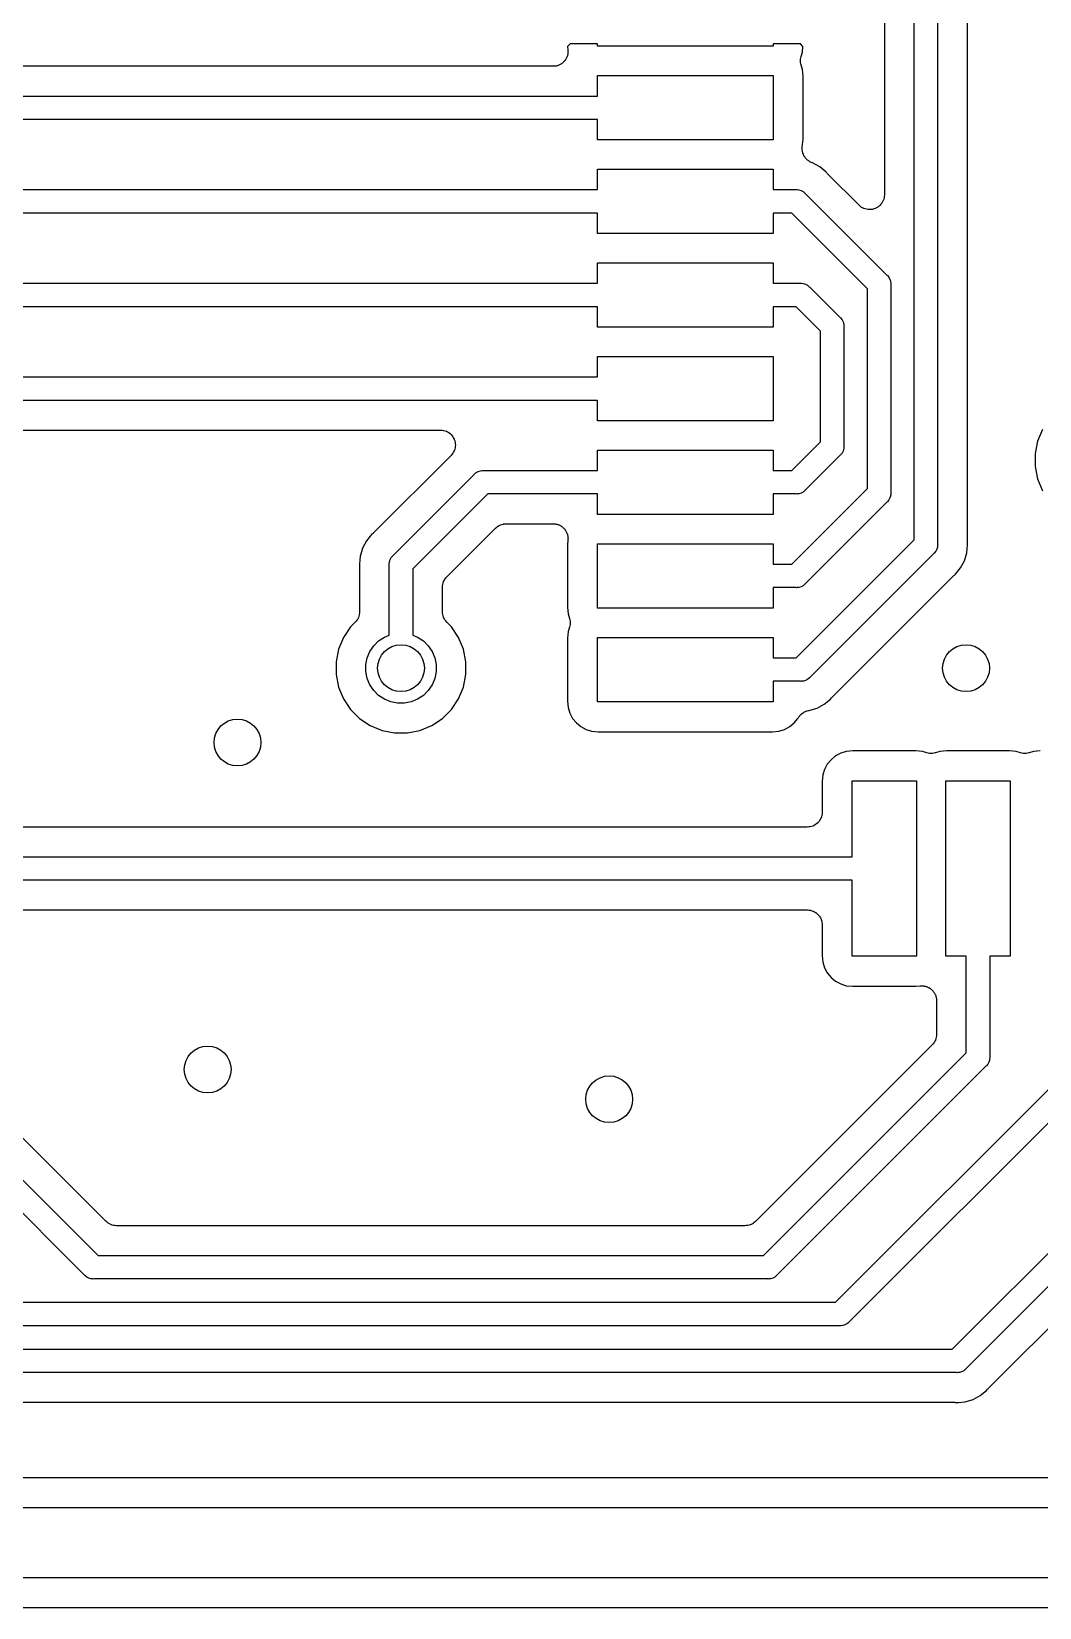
# Model space of a CAD drawing. Extents: x 49 to 143, y -158 to -38.
# Drawn here: x 79.78 to 88.38, y -113.18 to -99.72 of the extents above; entities that cross this region are included whole.
import ezdxf

# ---------------------------------------------------------------- set-up
doc = ezdxf.new("R2010")
doc.units = 0
doc.layers.add('BLACK', color=7, linetype='CONTINUOUS')

msp = doc.modelspace()

# ---------------------------------------------------------------- linework, layer by layer
at = {"layer": 'BLACK', "linetype": 'CONTINUOUS'}
for p, q in [((87.314, -104.061), (87.314, -97.0058)), ((87.514, -96.9693), (87.514, -104.097)), ((87.768, -104.078), (87.768, -96.988)), ((87.06, -97.1637), (87.06, -101.112)), ((80.4116, -109.883), (70.2948, -99.7662)), ((84.3759, -99.8222), (84.3539, -99.8442)), ((84.3539, -99.8442), (84.3569, -99.8748)), ((84.3567, -99.9013), (84.3555, -99.907)), ((84.3568, -99.8947), (84.3567, -99.9013)), ((84.3575, -99.8881), (84.3568, -99.8947)), ((84.3569, -99.8748), (84.357, -99.8765)), ((84.357, -99.8765), (84.357, -99.8823)), ((84.357, -99.8823), (84.3575, -99.8881)), ((84.609, -99.8222), (84.3759, -99.8222)), ((84.609, -99.8432), (84.609, -99.8222)), ((86.109, -99.8432), (84.609, -99.8432)), ((86.3421, -99.8222), (86.109, -99.8222)), ((86.109, -99.8222), (86.109, -99.8432)), ((86.3641, -99.8442), (86.3421, -99.8222)), ((86.3477, -99.9313), (86.3593, -99.893)), ((86.3593, -99.893), (86.3641, -99.8442)), ((70.102, -99.9326), (80.3436, -110.174)), ((84.2305, -100.014), (78.2154, -100.014)), ((84.2363, -100.014), (84.2305, -100.014)), ((84.2421, -100.014), (84.2363, -100.014)), ((84.2486, -100.012), (84.2421, -100.014)), ((84.2552, -100.012), (84.2486, -100.012)), ((84.2607, -100.01), (84.2552, -100.012)), ((84.2664, -100.009), (84.2607, -100.01)), ((84.2725, -100.007), (84.2664, -100.009)), ((84.2789, -100.005), (84.2725, -100.007)), ((84.284, -100.002), (84.2789, -100.005)), ((84.2894, -99.9997), (84.284, -100.002)), ((84.2949, -99.9961), (84.2894, -99.9997)), ((84.3008, -99.993), (84.2949, -99.9961)), ((84.3053, -99.9893), (84.3008, -99.993)), ((84.3101, -99.9861), (84.3053, -99.9893)), ((84.3148, -99.9815), (84.3101, -99.9861)), ((84.32, -99.9773), (84.3148, -99.9815)), ((84.3237, -99.9728), (84.32, -99.9773)), ((84.3278, -99.9688), (84.3237, -99.9728)), ((84.3316, -99.9633), (84.3278, -99.9688)), ((84.3358, -99.9582), (84.3316, -99.9633)), ((84.3385, -99.9531), (84.3358, -99.9582)), ((84.3418, -99.9483), (84.3385, -99.9531)), ((84.3444, -99.9422), (84.3418, -99.9483)), ((84.3476, -99.9364), (84.3444, -99.9422)), ((84.3493, -99.9309), (84.3476, -99.9364)), ((84.3516, -99.9256), (84.3493, -99.9309)), ((84.3529, -99.9191), (84.3516, -99.9256)), ((84.3549, -99.9127), (84.3529, -99.9191)), ((84.3555, -99.907), (84.3549, -99.9127)), ((86.3427, -99.979), (86.3428, -99.9673)), ((86.3428, -99.9797), (86.3427, -99.979)), ((86.3428, -99.9556), (86.343, -99.9549)), ((86.3428, -99.9673), (86.3428, -99.9556)), ((86.3428, -99.9804), (86.3428, -99.9797)), ((86.3451, -99.9919), (86.3428, -99.9804)), ((86.343, -99.9542), (86.3454, -99.9428)), ((86.343, -99.9549), (86.343, -99.9542)), ((86.3472, -100.003), (86.3451, -99.9919)), ((86.3454, -99.9428), (86.3477, -99.9313)), ((86.3476, -100.005), (86.3472, -100.003)), ((86.3477, -100.005), (86.3476, -100.005)), ((86.3476, -100.005), (86.3476, -100.005)), ((86.3476, -100.005), (86.3476, -100.005)), ((86.3593, -100.043), (86.3477, -100.005)), ((80.228, -110.341), (69.9864, -100.1)), ((84.609, -100.268), (84.609, -100.093)), ((84.609, -100.093), (86.109, -100.093)), ((86.109, -100.093), (86.109, -100.643)), ((86.3648, -100.099), (86.3593, -100.043)), ((86.3648, -100.637), (86.3648, -100.099)), ((78.0576, -100.268), (84.609, -100.268)), ((84.609, -100.468), (78.0211, -100.468)), ((84.609, -100.643), (84.609, -100.468)), ((86.109, -100.643), (84.609, -100.643)), ((86.3578, -100.718), (86.3579, -100.706)), ((86.3579, -100.706), (86.358, -100.705)), ((86.3579, -100.706), (86.3579, -100.706)), ((86.358, -100.705), (86.3583, -100.704)), ((86.3583, -100.704), (86.3648, -100.637)), ((86.3577, -100.73), (86.3578, -100.718)), ((86.3578, -100.731), (86.3577, -100.73)), ((86.3601, -100.743), (86.3578, -100.731)), ((86.3578, -100.731), (86.3578, -100.731)), ((86.3624, -100.754), (86.3601, -100.743)), ((86.3625, -100.755), (86.3624, -100.754)), ((86.3626, -100.755), (86.3625, -100.755)), ((86.3672, -100.766), (86.3626, -100.755)), ((86.3716, -100.777), (86.3672, -100.766)), ((86.3719, -100.778), (86.3716, -100.777)), ((86.372, -100.778), (86.3719, -100.778)), ((86.3787, -100.788), (86.372, -100.778)), ((86.3852, -100.798), (86.3787, -100.788)), ((86.3855, -100.798), (86.3852, -100.798)), ((86.3857, -100.799), (86.3855, -100.798)), ((86.3942, -100.807), (86.3857, -100.799)), ((86.4025, -100.816), (86.3942, -100.807)), ((86.4029, -100.816), (86.4025, -100.816)), ((86.4032, -100.816), (86.4029, -100.816)), ((86.4131, -100.823), (86.4032, -100.816)), ((86.4229, -100.83), (86.4131, -100.823)), ((86.4233, -100.83), (86.4229, -100.83)), ((86.4237, -100.83), (86.4233, -100.83)), ((86.4348, -100.835), (86.4237, -100.83)), ((86.4443, -100.839), (86.4348, -100.835)), ((86.5066, -100.872), (86.4443, -100.839)), ((84.609, -101.068), (84.609, -100.893)), ((84.609, -100.893), (86.109, -100.893)), ((86.109, -100.893), (86.109, -101.068)), ((86.5605, -100.917), (86.5066, -100.872)), ((86.5677, -100.925), (86.5605, -100.917)), ((86.5714, -100.929), (86.5677, -100.925)), ((86.5748, -100.933), (86.5714, -100.929)), ((86.576, -100.935), (86.5748, -100.933)), ((86.8432, -101.202), (86.576, -100.935)), ((77.3844, -101.068), (84.609, -101.068)), ((86.109, -101.068), (86.3041, -101.068)), ((86.3041, -101.068), (86.309, -101.068)), ((86.309, -101.068), (86.3139, -101.068)), ((86.3139, -101.068), (86.3139, -101.068)), ((86.3139, -101.068), (86.3286, -101.07)), ((86.3286, -101.07), (86.3475, -101.075)), ((86.3475, -101.075), (86.3648, -101.085)), ((86.3648, -101.085), (86.3801, -101.097)), ((86.3801, -101.097), (86.3832, -101.101)), ((86.3832, -101.101), (87.0813, -101.799)), ((87.06, -101.112), (87.06, -101.113)), ((87.06, -101.113), (87.06, -101.113)), ((87.06, -101.113), (87.06, -101.113)), ((87.06, -101.113), (87.06, -101.114)), ((86.8526, -101.209), (86.8432, -101.202)), ((86.862, -101.217), (86.8526, -101.209)), ((86.8622, -101.217), (86.862, -101.217)), ((86.8624, -101.218), (86.8622, -101.217)), ((86.873, -101.223), (86.8624, -101.218)), ((86.8838, -101.229), (86.873, -101.223)), ((86.884, -101.229), (86.8838, -101.229)), ((86.8842, -101.229), (86.884, -101.229)), ((86.8959, -101.233), (86.8842, -101.229)), ((86.9075, -101.236), (86.8959, -101.233)), ((86.9077, -101.236), (86.9075, -101.236)), ((86.9079, -101.236), (86.9077, -101.236)), ((86.9202, -101.238), (86.9079, -101.236)), ((86.9321, -101.239), (86.9202, -101.238)), ((86.9324, -101.239), (86.9321, -101.239)), ((86.9326, -101.239), (86.9324, -101.239)), ((86.945, -101.238), (86.9326, -101.239)), ((86.9568, -101.237), (86.945, -101.238)), ((86.957, -101.237), (86.9568, -101.237)), ((86.9573, -101.237), (86.957, -101.237)), ((86.9692, -101.233), (86.9573, -101.237)), ((86.9806, -101.23), (86.9692, -101.233)), ((86.9808, -101.23), (86.9806, -101.23)), ((86.981, -101.23), (86.9808, -101.23)), ((86.992, -101.224), (86.981, -101.23)), ((87.0026, -101.218), (86.992, -101.224)), ((87.0027, -101.218), (87.0026, -101.218)), ((87.0029, -101.218), (87.0027, -101.218)), ((87.0125, -101.21), (87.0029, -101.218)), ((87.0219, -101.203), (87.0125, -101.21)), ((87.022, -101.203), (87.0219, -101.203)), ((87.0222, -101.202), (87.022, -101.203)), ((87.0301, -101.193), (87.0222, -101.202)), ((87.0378, -101.184), (87.0301, -101.193)), ((87.0379, -101.184), (87.0378, -101.184)), ((87.0381, -101.183), (87.0379, -101.184)), ((87.0439, -101.173), (87.0381, -101.183)), ((87.0498, -101.162), (87.0439, -101.173)), ((87.0499, -101.162), (87.0498, -101.162)), ((87.0498, -101.162), (87.0498, -101.162)), ((87.0536, -101.15), (87.0499, -101.162)), ((87.0572, -101.138), (87.0536, -101.15)), ((87.0573, -101.138), (87.0572, -101.138)), ((87.0587, -101.126), (87.0573, -101.138)), ((87.0573, -101.138), (87.0573, -101.138)), ((87.06, -101.114), (87.0587, -101.126)), ((84.609, -101.268), (77.3479, -101.268)), ((84.609, -101.443), (84.609, -101.268)), ((86.2676, -101.268), (86.109, -101.268)), ((86.109, -101.268), (86.109, -101.443)), ((86.914, -101.915), (86.2676, -101.268)), ((86.109, -101.443), (84.609, -101.443)), ((84.609, -101.868), (84.609, -101.693)), ((84.609, -101.693), (86.109, -101.693)), ((86.109, -101.693), (86.109, -101.868)), ((77.0922, -101.868), (84.609, -101.868)), ((86.109, -101.868), (86.3423, -101.868)), ((86.3423, -101.868), (86.3472, -101.868)), ((86.3472, -101.868), (86.3521, -101.868)), ((86.3521, -101.868), (86.3521, -101.868)), ((86.3521, -101.868), (86.3668, -101.87)), ((86.3668, -101.87), (86.3857, -101.875)), ((86.3857, -101.875), (86.403, -101.885)), ((86.403, -101.885), (86.4183, -101.897)), ((86.4183, -101.897), (86.4214, -101.901)), ((86.4214, -101.901), (86.6812, -102.161)), ((86.914, -103.622), (86.914, -101.915)), ((87.0813, -101.799), (87.0851, -101.802)), ((87.0851, -101.802), (87.0976, -101.817)), ((87.0976, -101.817), (87.1068, -101.835)), ((87.1068, -101.835), (87.1102, -101.846)), ((87.1102, -101.846), (87.1126, -101.854)), ((87.1126, -101.854), (87.1127, -101.855)), ((87.1127, -101.855), (87.114, -101.868)), ((87.114, -101.868), (87.114, -101.868)), ((87.114, -101.868), (87.1145, -101.873)), ((87.1145, -101.873), (87.114, -101.878)), ((87.114, -101.878), (87.114, -103.658)), ((84.609, -102.068), (77.0557, -102.068)), ((84.609, -102.243), (84.609, -102.068)), ((86.3058, -102.068), (86.109, -102.068)), ((86.109, -102.068), (86.109, -102.243)), ((86.514, -102.276), (86.3058, -102.068)), ((86.6812, -102.161), (86.6851, -102.164)), ((86.6851, -102.164), (86.6975, -102.179)), ((86.6975, -102.179), (86.7068, -102.197)), ((86.109, -102.243), (84.609, -102.243)), ((86.514, -103.222), (86.514, -102.276)), ((86.7068, -102.197), (86.7104, -102.208)), ((86.7104, -102.208), (86.7125, -102.215)), ((86.7125, -102.215), (86.7126, -102.215)), ((86.7126, -102.215), (86.714, -102.23)), ((86.714, -102.23), (86.714, -102.23)), ((86.714, -102.23), (86.7145, -102.235)), ((86.7145, -102.235), (86.714, -102.24)), ((86.714, -102.24), (86.714, -103.258)), ((84.609, -102.668), (84.609, -102.493)), ((84.609, -102.493), (86.109, -102.493)), ((86.109, -102.493), (86.109, -103.043)), ((76.5714, -102.668), (84.609, -102.668)), ((84.609, -102.868), (76.5349, -102.868)), ((84.609, -103.043), (84.609, -102.868)), ((76.5536, -103.122), (83.2686, -103.122)), ((83.2686, -103.122), (83.2699, -103.122)), ((83.2699, -103.122), (83.2699, -103.122)), ((83.2699, -103.122), (83.2699, -103.122)), ((83.2699, -103.122), (83.2703, -103.122)), ((83.2703, -103.122), (83.2826, -103.124)), ((83.2826, -103.124), (83.2945, -103.125)), ((83.2945, -103.125), (83.2947, -103.125)), ((83.2947, -103.125), (83.295, -103.125)), ((83.295, -103.125), (83.3066, -103.129)), ((83.3066, -103.129), (83.3182, -103.132)), ((83.3182, -103.132), (83.3184, -103.132)), ((83.3184, -103.132), (83.3186, -103.132)), ((83.3186, -103.132), (83.3293, -103.138)), ((86.109, -103.043), (84.609, -103.043)), ((88.4091, -103.116), (88.3673, -103.216)), ((83.3293, -103.138), (83.3399, -103.144)), ((83.3399, -103.144), (83.3401, -103.144)), ((83.3401, -103.144), (83.3403, -103.144)), ((83.3403, -103.144), (83.3496, -103.152)), ((83.3496, -103.152), (83.359, -103.16)), ((83.359, -103.16), (83.3591, -103.16)), ((83.3591, -103.16), (83.3593, -103.16)), ((83.3593, -103.16), (83.3668, -103.17)), ((83.3668, -103.17), (83.3746, -103.179)), ((83.3746, -103.179), (83.3747, -103.179)), ((83.3747, -103.179), (83.3748, -103.18)), ((83.3748, -103.18), (83.3805, -103.19)), ((83.3805, -103.19), (83.3861, -103.201)), ((83.3861, -103.201), (83.3862, -103.201)), ((83.3862, -103.201), (83.3863, -103.202)), ((83.3863, -103.202), (83.3897, -103.213)), ((83.3897, -103.213), (83.3932, -103.225)), ((83.3943, -103.262), (83.3931, -103.274)), ((83.3932, -103.225), (83.3932, -103.225)), ((83.3932, -103.225), (83.3933, -103.225)), ((83.3933, -103.225), (83.3944, -103.237)), ((83.3956, -103.25), (83.3943, -103.262)), ((83.3944, -103.237), (83.3956, -103.25)), ((83.3956, -103.25), (83.3955, -103.25)), ((83.3955, -103.25), (83.3956, -103.25)), ((86.2676, -103.468), (86.514, -103.222)), ((86.714, -103.268), (86.7128, -103.281)), ((86.714, -103.258), (86.7145, -103.263)), ((86.7145, -103.263), (86.714, -103.268)), ((86.714, -103.268), (86.714, -103.268)), ((88.3673, -103.216), (88.346, -103.323)), ((83.3584, -103.339), (82.6974, -104)), ((83.3662, -103.33), (83.3584, -103.339)), ((83.3739, -103.32), (83.3662, -103.33)), ((83.374, -103.32), (83.3739, -103.32)), ((83.3741, -103.32), (83.374, -103.32)), ((83.3799, -103.309), (83.3741, -103.32)), ((83.3856, -103.298), (83.3799, -103.309)), ((83.3857, -103.298), (83.3856, -103.298)), ((83.3858, -103.298), (83.3857, -103.298)), ((83.3894, -103.286), (83.3858, -103.298)), ((83.393, -103.275), (83.3894, -103.286)), ((83.3931, -103.274), (83.393, -103.275)), ((83.393, -103.275), (83.393, -103.275)), ((84.609, -103.468), (84.609, -103.293)), ((84.609, -103.293), (86.109, -103.293)), ((86.109, -103.293), (86.109, -103.468)), ((86.6812, -103.337), (86.3832, -103.635)), ((86.6851, -103.334), (86.6812, -103.337)), ((86.6975, -103.319), (86.6851, -103.334)), ((86.7068, -103.302), (86.6975, -103.319)), ((86.7112, -103.287), (86.7068, -103.302)), ((86.7126, -103.283), (86.7112, -103.287)), ((86.7128, -103.281), (86.7126, -103.283)), ((88.346, -103.323), (88.346, -103.433)), ((82.8638, -104.193), (83.5556, -103.501)), ((83.5556, -103.501), (83.5587, -103.497)), ((83.5587, -103.497), (83.5626, -103.494)), ((83.5626, -103.494), (83.5676, -103.49)), ((83.5626, -103.494), (83.5626, -103.494)), ((83.5676, -103.49), (83.574, -103.485)), ((83.574, -103.485), (83.5913, -103.475)), ((83.5913, -103.475), (83.6102, -103.47)), ((83.6102, -103.47), (83.6249, -103.468)), ((83.6249, -103.468), (83.6249, -103.468)), ((83.6249, -103.468), (83.6298, -103.468)), ((83.6298, -103.468), (83.6347, -103.468)), ((83.6347, -103.468), (84.609, -103.468)), ((86.109, -103.468), (86.2676, -103.468)), ((88.346, -103.433), (88.3673, -103.54)), ((83.6712, -103.668), (83.031, -104.308)), ((84.609, -103.668), (83.6712, -103.668)), ((84.609, -103.843), (84.609, -103.668)), ((86.3041, -103.668), (86.109, -103.668)), ((86.109, -103.668), (86.109, -103.843)), ((86.2676, -104.268), (86.914, -103.622)), ((86.309, -103.669), (86.3041, -103.668)), ((86.3139, -103.668), (86.309, -103.669)), ((86.3286, -103.667), (86.3139, -103.668)), ((86.3139, -103.668), (86.3139, -103.668)), ((86.3475, -103.661), (86.3286, -103.667)), ((86.3648, -103.652), (86.3475, -103.661)), ((86.3801, -103.639), (86.3648, -103.652)), ((86.3832, -103.635), (86.3801, -103.639)), ((87.114, -103.668), (87.1132, -103.676)), ((87.114, -103.658), (87.1145, -103.663)), ((87.1145, -103.663), (87.114, -103.668)), ((87.114, -103.668), (87.114, -103.668)), ((88.3673, -103.54), (88.4091, -103.64)), ((87.0813, -103.737), (86.3832, -104.435)), ((87.0851, -103.734), (87.0813, -103.737)), ((87.0976, -103.719), (87.0851, -103.734)), ((87.1068, -103.702), (87.0976, -103.719)), ((87.1112, -103.687), (87.1068, -103.702)), ((87.1126, -103.683), (87.1112, -103.687)), ((87.1132, -103.676), (87.1126, -103.683)), ((83.7599, -103.943), (83.7703, -103.937)), ((83.7703, -103.937), (83.7806, -103.932)), ((83.7806, -103.932), (83.7813, -103.932)), ((83.7813, -103.932), (83.7819, -103.931)), ((83.7819, -103.931), (83.7932, -103.928)), ((83.7932, -103.928), (83.8044, -103.925)), ((83.8044, -103.925), (83.805, -103.925)), ((83.805, -103.925), (83.8057, -103.924)), ((83.8057, -103.924), (83.8174, -103.923)), ((83.8174, -103.923), (83.829, -103.922)), ((83.829, -103.922), (84.2305, -103.922)), ((84.2305, -103.922), (84.2323, -103.922)), ((84.2323, -103.922), (84.238, -103.923)), ((84.238, -103.923), (84.2438, -103.923)), ((84.2438, -103.923), (84.2503, -103.924)), ((84.2503, -103.924), (84.2569, -103.925)), ((84.2569, -103.925), (84.2624, -103.927)), ((84.2624, -103.927), (84.2681, -103.928)), ((84.2681, -103.928), (84.2742, -103.93)), ((84.2742, -103.93), (84.2805, -103.932)), ((84.2805, -103.932), (84.2856, -103.935)), ((84.2856, -103.935), (84.2909, -103.938)), ((84.2909, -103.938), (84.2964, -103.941)), ((84.2964, -103.941), (84.3022, -103.944)), ((86.109, -103.843), (84.609, -103.843)), ((82.6352, -104.069), (82.6024, -104.131)), ((82.6795, -104.015), (82.6352, -104.069)), ((82.6882, -104.008), (82.6795, -104.015)), ((82.6919, -104.005), (82.6882, -104.008)), ((82.6961, -104.001), (82.6919, -104.005)), ((82.6974, -104), (82.6961, -104.001)), ((83.3222, -104.376), (83.7392, -103.959)), ((83.7392, -103.959), (83.7395, -103.959)), ((83.7395, -103.959), (83.7395, -103.959)), ((83.7395, -103.959), (83.7396, -103.959)), ((83.7396, -103.959), (83.7405, -103.958)), ((83.7405, -103.958), (83.7497, -103.951)), ((83.7497, -103.951), (83.7588, -103.943)), ((83.7588, -103.943), (83.7593, -103.943)), ((83.7593, -103.943), (83.7599, -103.943)), ((84.3022, -103.944), (84.3067, -103.948)), ((84.3067, -103.948), (84.3115, -103.951)), ((84.3115, -103.951), (84.3162, -103.956)), ((84.3162, -103.956), (84.3212, -103.96)), ((84.3212, -103.96), (84.3249, -103.965)), ((84.3249, -103.965), (84.3289, -103.969)), ((84.3289, -103.969), (84.3326, -103.974)), ((84.3326, -103.974), (84.3368, -103.98)), ((84.3368, -103.98), (84.3394, -103.985)), ((84.3394, -103.985), (84.3426, -103.99)), ((84.3426, -103.99), (84.3452, -103.996)), ((84.3452, -103.996), (84.3482, -104.002)), ((84.3482, -104.002), (84.3499, -104.007)), ((84.3499, -104.007), (84.3521, -104.013)), ((84.3521, -104.013), (84.3534, -104.019)), ((84.3569, -104.062), (84.3532, -104.099)), ((84.3534, -104.019), (84.3552, -104.025)), ((84.3552, -104.025), (84.3558, -104.031)), ((84.3558, -104.031), (84.3569, -104.037)), ((84.3569, -104.037), (84.3569, -104.043)), ((84.3569, -104.043), (84.3575, -104.05)), ((84.3575, -104.05), (84.3569, -104.056)), ((84.3569, -104.056), (84.3569, -104.062)), ((86.3064, -105.068), (87.314, -104.061)), ((82.5821, -104.198), (82.5753, -104.267)), ((82.5928, -104.162), (82.5821, -104.198)), ((82.6024, -104.131), (82.5928, -104.162)), ((82.8475, -104.211), (82.8599, -104.196)), ((82.8599, -104.196), (82.8638, -104.193)), ((84.3532, -104.099), (84.3532, -104.637)), ((84.609, -104.643), (84.609, -104.093)), ((84.609, -104.093), (86.109, -104.093)), ((86.109, -104.093), (86.109, -104.268)), ((87.4813, -104.176), (86.422, -105.235)), ((87.4851, -104.173), (87.4813, -104.176)), ((87.4976, -104.158), (87.4851, -104.173)), ((87.5069, -104.14), (87.4976, -104.158)), ((87.5073, -104.139), (87.5069, -104.14)), ((87.5126, -104.122), (87.5073, -104.139)), ((87.513, -104.118), (87.5126, -104.122)), ((87.514, -104.107), (87.513, -104.118)), ((87.514, -104.097), (87.5145, -104.102)), ((87.5145, -104.102), (87.514, -104.107)), ((87.514, -104.107), (87.514, -104.107)), ((87.7427, -104.238), (87.7629, -104.171)), ((87.7629, -104.171), (87.7697, -104.102)), ((87.7685, -104.084), (87.768, -104.078)), ((87.7685, -104.089), (87.7685, -104.084)), ((87.7686, -104.091), (87.7685, -104.089)), ((87.7697, -104.102), (87.7686, -104.091)), ((82.5753, -104.267), (82.5764, -104.278)), ((82.5764, -104.278), (82.5765, -104.28)), ((82.5765, -104.28), (82.5765, -104.285)), ((82.5765, -104.285), (82.577, -104.291)), ((82.577, -104.291), (82.577, -104.674)), ((82.8305, -104.267), (82.831, -104.262)), ((82.831, -104.272), (82.8305, -104.267)), ((82.831, -104.262), (82.8324, -104.248)), ((82.831, -104.262), (82.831, -104.262)), ((82.831, -104.873), (82.831, -104.272)), ((82.8324, -104.247), (82.8345, -104.24)), ((82.8324, -104.248), (82.8324, -104.247)), ((82.8345, -104.24), (82.8382, -104.229)), ((82.8382, -104.229), (82.8475, -104.211)), ((83.031, -104.308), (83.031, -104.873)), ((86.109, -104.268), (86.2676, -104.268)), ((87.6655, -104.354), (87.7098, -104.3)), ((87.7098, -104.3), (87.7427, -104.238)), ((83.285, -104.464), (83.2863, -104.453)), ((83.285, -104.466), (83.285, -104.464)), ((83.285, -104.674), (83.285, -104.466)), ((83.285, -104.466), (83.285, -104.466)), ((83.285, -104.466), (83.285, -104.466)), ((83.285, -104.466), (83.285, -104.466)), ((83.2863, -104.453), (83.2875, -104.441)), ((83.2875, -104.441), (83.2877, -104.44)), ((83.2877, -104.44), (83.2878, -104.44)), ((83.2878, -104.44), (83.2913, -104.429)), ((83.2913, -104.429), (83.2948, -104.417)), ((83.2948, -104.417), (83.2951, -104.417)), ((83.2951, -104.417), (83.2953, -104.416)), ((83.2953, -104.416), (83.3009, -104.406)), ((83.3009, -104.406), (83.3065, -104.396)), ((83.3065, -104.396), (83.3069, -104.395)), ((83.3069, -104.395), (83.3072, -104.394)), ((83.3072, -104.394), (83.3148, -104.385)), ((83.3148, -104.385), (83.3222, -104.376)), ((86.3041, -104.468), (86.109, -104.468)), ((86.109, -104.468), (86.109, -104.643)), ((86.309, -104.469), (86.3041, -104.468)), ((86.3139, -104.468), (86.309, -104.469)), ((86.3286, -104.467), (86.3139, -104.468)), ((86.3139, -104.468), (86.3139, -104.468)), ((86.3475, -104.461), (86.3286, -104.467)), ((86.3648, -104.452), (86.3475, -104.461)), ((86.3801, -104.439), (86.3648, -104.452)), ((86.3832, -104.435), (86.3801, -104.439)), ((86.6148, -105.402), (87.6476, -104.369)), ((87.6476, -104.369), (87.6489, -104.368)), ((87.6489, -104.368), (87.6531, -104.364)), ((87.6531, -104.364), (87.6569, -104.361)), ((87.6569, -104.361), (87.6655, -104.354)), ((82.5548, -104.746), (82.5473, -104.755)), ((82.5551, -104.745), (82.5548, -104.746)), ((82.5555, -104.745), (82.5551, -104.745)), ((82.5611, -104.734), (82.5555, -104.745)), ((82.5667, -104.724), (82.5611, -104.734)), ((82.5669, -104.723), (82.5667, -104.724)), ((82.5672, -104.723), (82.5669, -104.723)), ((82.5707, -104.711), (82.5672, -104.723)), ((82.5742, -104.7), (82.5707, -104.711)), ((82.5743, -104.7), (82.5742, -104.7)), ((82.5745, -104.699), (82.5743, -104.7)), ((82.5757, -104.687), (82.5745, -104.699)), ((82.577, -104.676), (82.5757, -104.687)), ((82.577, -104.674), (82.577, -104.674)), ((82.577, -104.674), (82.577, -104.674)), ((82.577, -104.674), (82.577, -104.674)), ((82.577, -104.674), (82.577, -104.676)), ((83.2861, -104.686), (83.285, -104.674)), ((83.2872, -104.697), (83.2861, -104.686)), ((83.2874, -104.698), (83.2872, -104.697)), ((83.2874, -104.699), (83.2874, -104.698)), ((83.2908, -104.71), (83.2874, -104.699)), ((83.2941, -104.721), (83.2908, -104.71)), ((83.2944, -104.722), (83.2941, -104.721)), ((83.2946, -104.722), (83.2944, -104.722)), ((83.3001, -104.733), (83.2946, -104.722)), ((83.3055, -104.743), (83.3001, -104.733)), ((83.3059, -104.744), (83.3055, -104.743)), ((83.3062, -104.744), (83.3059, -104.744)), ((83.3136, -104.753), (83.3062, -104.744)), ((84.3532, -104.637), (84.3587, -104.693)), ((84.3587, -104.693), (84.3703, -104.731)), ((84.3703, -104.731), (84.3704, -104.732)), ((84.3704, -104.732), (84.3704, -104.732)), ((84.3704, -104.732), (84.3704, -104.732)), ((84.3704, -104.732), (84.3708, -104.733)), ((84.3708, -104.733), (84.3729, -104.744)), ((84.3729, -104.744), (84.3752, -104.756)), ((86.109, -104.643), (84.609, -104.643)), ((82.5007, -104.803), (82.4401, -104.894)), ((82.5398, -104.764), (82.5007, -104.803)), ((82.5473, -104.755), (82.5398, -104.764)), ((82.7889, -104.89), (82.831, -104.873)), ((83.031, -104.873), (83.0731, -104.89)), ((83.321, -104.762), (83.3136, -104.753)), ((83.3219, -104.763), (83.321, -104.762)), ((83.3222, -104.764), (83.3219, -104.763)), ((83.3219, -104.763), (83.3219, -104.763)), ((83.3219, -104.763), (83.3219, -104.763)), ((83.3613, -104.803), (83.3222, -104.764)), ((83.4219, -104.894), (83.3613, -104.803)), ((84.3587, -104.843), (84.3532, -104.899)), ((84.3703, -104.805), (84.3587, -104.843)), ((84.3726, -104.794), (84.3703, -104.805)), ((84.375, -104.782), (84.3726, -104.794)), ((84.3752, -104.781), (84.375, -104.781)), ((84.375, -104.781), (84.375, -104.782)), ((84.3752, -104.756), (84.3752, -104.757)), ((84.3752, -104.757), (84.3753, -104.757)), ((84.3753, -104.757), (84.3752, -104.769)), ((84.3752, -104.769), (84.3752, -104.781)), ((82.3983, -104.994), (82.377, -105.101)), ((82.4401, -104.894), (82.3983, -104.994)), ((82.6425, -105.068), (82.6651, -105.014)), ((82.6651, -105.014), (82.698, -104.965)), ((82.698, -104.965), (82.7398, -104.923)), ((82.7398, -104.923), (82.7889, -104.89)), ((83.0731, -104.89), (83.1222, -104.923)), ((83.1222, -104.923), (83.164, -104.965)), ((83.164, -104.965), (83.1969, -105.014)), ((83.1969, -105.014), (83.2195, -105.068)), ((83.4637, -104.994), (83.4219, -104.894)), ((83.485, -105.101), (83.4637, -104.994)), ((84.3532, -104.899), (84.3532, -105.437)), ((84.609, -105.443), (84.609, -104.893)), ((84.609, -104.893), (86.109, -104.893)), ((86.109, -104.893), (86.109, -105.068)), ((82.377, -105.101), (82.377, -105.211)), ((82.631, -105.126), (82.6425, -105.068)), ((82.631, -105.186), (82.631, -105.126)), ((83.2195, -105.068), (83.231, -105.126)), ((83.231, -105.126), (83.231, -105.186)), ((83.485, -105.211), (83.485, -105.101)), ((86.109, -105.068), (86.3064, -105.068)), ((82.377, -105.211), (82.3983, -105.318)), ((82.6425, -105.244), (82.631, -105.186)), ((82.6651, -105.298), (82.6425, -105.244)), ((83.2195, -105.244), (83.1969, -105.298)), ((83.231, -105.186), (83.2195, -105.244)), ((83.4637, -105.318), (83.485, -105.211)), ((86.3429, -105.268), (86.109, -105.268)), ((86.109, -105.268), (86.109, -105.443)), ((86.3478, -105.269), (86.3429, -105.268)), ((86.3527, -105.268), (86.3478, -105.269)), ((86.3674, -105.267), (86.3527, -105.268)), ((86.3527, -105.268), (86.3527, -105.268)), ((86.3863, -105.261), (86.3674, -105.267)), ((86.4036, -105.252), (86.3863, -105.261)), ((86.4189, -105.239), (86.4036, -105.252)), ((86.422, -105.235), (86.4189, -105.239)), ((82.3983, -105.318), (82.4401, -105.418)), ((82.4401, -105.418), (82.5007, -105.509)), ((82.698, -105.347), (82.6651, -105.298)), ((82.7398, -105.389), (82.698, -105.347)), ((82.7889, -105.422), (82.7398, -105.389)), ((82.8435, -105.444), (82.7889, -105.422)), ((83.0731, -105.422), (83.0185, -105.444)), ((83.1222, -105.389), (83.0731, -105.422)), ((83.164, -105.347), (83.1222, -105.389)), ((83.1969, -105.298), (83.164, -105.347)), ((83.3613, -105.509), (83.4219, -105.418)), ((83.4219, -105.418), (83.4637, -105.318)), ((86.5454, -105.464), (86.5993, -105.42)), ((86.5993, -105.42), (86.6065, -105.411)), ((86.6065, -105.411), (86.6076, -105.41)), ((86.6076, -105.41), (86.6114, -105.406)), ((86.6114, -105.406), (86.6148, -105.402)), ((82.5007, -105.509), (82.5778, -105.586)), ((82.9015, -105.456), (82.8435, -105.444)), ((82.9605, -105.456), (82.9015, -105.456)), ((83.0185, -105.444), (82.9605, -105.456)), ((83.2842, -105.586), (83.3613, -105.509)), ((84.3532, -105.437), (84.3587, -105.493)), ((84.3587, -105.493), (84.3732, -105.541)), ((84.3732, -105.541), (84.3968, -105.585)), ((86.109, -105.443), (84.609, -105.443)), ((86.3371, -105.561), (86.3455, -105.553)), ((86.3455, -105.553), (86.3539, -105.545)), ((86.3539, -105.545), (86.3544, -105.544)), ((86.3544, -105.544), (86.3548, -105.544)), ((86.3548, -105.544), (86.3647, -105.537)), ((86.3647, -105.537), (86.3745, -105.531)), ((86.3745, -105.531), (86.3751, -105.531)), ((86.3751, -105.531), (86.3756, -105.53)), ((86.3756, -105.53), (86.3865, -105.526)), ((86.3865, -105.526), (86.3974, -105.521)), ((86.3974, -105.521), (86.398, -105.521)), ((86.398, -105.521), (86.3986, -105.521)), ((86.3986, -105.521), (86.4102, -105.519)), ((86.4102, -105.519), (86.4128, -105.518)), ((86.4128, -105.518), (86.4148, -105.518)), ((86.4148, -105.518), (86.415, -105.518)), ((86.415, -105.518), (86.4839, -105.497)), ((86.4839, -105.497), (86.5454, -105.464)), ((82.5778, -105.586), (82.6686, -105.647)), ((82.6686, -105.647), (82.7694, -105.689)), ((82.7694, -105.689), (82.8764, -105.71)), ((82.9856, -105.71), (83.0926, -105.689)), ((83.0926, -105.689), (83.1934, -105.647)), ((83.1934, -105.647), (83.2842, -105.586)), ((84.3968, -105.585), (84.4285, -105.624)), ((84.4285, -105.624), (84.4672, -105.655)), ((84.4672, -105.655), (84.5113, -105.679)), ((84.5113, -105.679), (84.5592, -105.694)), ((86.1588, -105.694), (86.2067, -105.679)), ((86.2067, -105.679), (86.2508, -105.655)), ((86.2508, -105.655), (86.2895, -105.624)), ((86.2895, -105.624), (86.3212, -105.585)), ((86.3212, -105.585), (86.3222, -105.583)), ((86.3222, -105.583), (86.3225, -105.583)), ((86.3225, -105.583), (86.323, -105.582)), ((86.3225, -105.583), (86.3225, -105.583)), ((86.3225, -105.583), (86.3225, -105.583)), ((86.323, -105.582), (86.3297, -105.572)), ((86.3297, -105.572), (86.3363, -105.562)), ((86.3363, -105.562), (86.3367, -105.562)), ((86.3367, -105.562), (86.3371, -105.561)), ((82.8764, -105.71), (82.9856, -105.71)), ((84.5592, -105.694), (84.6152, -105.699)), ((84.6152, -105.699), (86.1028, -105.699)), ((86.1028, -105.699), (86.1588, -105.694)), ((86.6035, -105.938), (86.5718, -105.976)), ((86.6422, -105.906), (86.6035, -105.938)), ((86.6863, -105.882), (86.6422, -105.906)), ((86.7342, -105.868), (86.6863, -105.882)), ((86.7902, -105.862), (86.7342, -105.868)), ((87.3278, -105.862), (86.7902, -105.862)), ((87.3838, -105.868), (87.3278, -105.862)), ((87.4221, -105.88), (87.3838, -105.868)), ((87.4336, -105.882), (87.4221, -105.88)), ((87.445, -105.884), (87.4336, -105.882)), ((87.4457, -105.884), (87.445, -105.884)), ((87.4464, -105.884), (87.4457, -105.884)), ((87.4581, -105.884), (87.4464, -105.884)), ((87.4698, -105.885), (87.4581, -105.884)), ((87.4705, -105.884), (87.4698, -105.885)), ((87.4712, -105.884), (87.4705, -105.884)), ((87.4827, -105.882), (87.4712, -105.884)), ((87.4942, -105.88), (87.4827, -105.882)), ((87.4955, -105.88), (87.4942, -105.88)), ((87.4956, -105.88), (87.4955, -105.88)), ((87.4955, -105.88), (87.4955, -105.88)), ((87.4959, -105.88), (87.4956, -105.88)), ((87.5342, -105.868), (87.4959, -105.88)), ((87.5902, -105.862), (87.5342, -105.868)), ((88.1278, -105.862), (87.5902, -105.862)), ((88.1838, -105.868), (88.1278, -105.862)), ((88.2221, -105.88), (88.1838, -105.868)), ((88.2336, -105.882), (88.2221, -105.88)), ((88.245, -105.884), (88.2336, -105.882)), ((88.2457, -105.884), (88.245, -105.884)), ((88.2464, -105.884), (88.2457, -105.884)), ((88.2581, -105.884), (88.2464, -105.884)), ((88.2698, -105.885), (88.2581, -105.884)), ((88.2705, -105.884), (88.2698, -105.885)), ((88.2712, -105.884), (88.2705, -105.884)), ((88.2827, -105.882), (88.2712, -105.884)), ((88.2942, -105.88), (88.2827, -105.882)), ((88.2955, -105.88), (88.2942, -105.88)), ((88.2956, -105.88), (88.2955, -105.88)), ((88.2955, -105.88), (88.2955, -105.88)), ((88.2959, -105.88), (88.2956, -105.88)), ((88.3342, -105.868), (88.2959, -105.88)), ((88.3902, -105.862), (88.3342, -105.868)), ((86.5337, -106.068), (86.5282, -106.124)), ((86.5482, -106.021), (86.5337, -106.068)), ((86.5718, -105.976), (86.5482, -106.021)), ((86.5282, -106.124), (86.5282, -106.387)), ((86.784, -106.768), (86.784, -106.118)), ((86.784, -106.118), (87.334, -106.118)), ((87.334, -106.118), (87.334, -107.618)), ((87.584, -107.618), (87.584, -106.118)), ((87.584, -106.118), (88.134, -106.118)), ((88.134, -106.118), (88.134, -107.618)), ((86.4601, -106.499), (86.4496, -106.505)), ((86.4707, -106.493), (86.4601, -106.499)), ((86.471, -106.493), (86.4707, -106.493)), ((86.4714, -106.493), (86.471, -106.493)), ((86.4807, -106.485), (86.4714, -106.493)), ((86.49, -106.478), (86.4807, -106.485)), ((86.4903, -106.478), (86.49, -106.478)), ((86.4906, -106.477), (86.4903, -106.478)), ((86.4983, -106.468), (86.4906, -106.477)), ((86.5059, -106.459), (86.4983, -106.468)), ((86.5062, -106.459), (86.5059, -106.459)), ((86.5064, -106.458), (86.5062, -106.459)), ((86.5121, -106.448), (86.5064, -106.458)), ((86.5179, -106.437), (86.5121, -106.448)), ((86.518, -106.437), (86.5179, -106.437)), ((86.5182, -106.436), (86.518, -106.437)), ((86.5218, -106.425), (86.5182, -106.436)), ((86.5254, -106.414), (86.5218, -106.425)), ((86.5256, -106.413), (86.5254, -106.413)), ((86.5254, -106.413), (86.5254, -106.414)), ((86.5268, -106.401), (86.5256, -106.413)), ((86.5281, -106.389), (86.5268, -106.401)), ((86.5282, -106.388), (86.5281, -106.389)), ((86.5282, -106.387), (86.5282, -106.388)), ((86.5282, -106.388), (86.5282, -106.388)), ((86.5282, -106.388), (86.5282, -106.388)), ((86.4012, -106.514), (78.8734, -106.514)), ((86.4131, -106.513), (86.4012, -106.514)), ((86.425, -106.512), (86.4131, -106.513)), ((86.4254, -106.512), (86.425, -106.512)), ((86.4258, -106.512), (86.4254, -106.512)), ((86.4373, -106.508), (86.4258, -106.512)), ((86.4487, -106.505), (86.4373, -106.508)), ((86.4491, -106.505), (86.4487, -106.505)), ((86.4496, -106.505), (86.4491, -106.505)), ((78.7156, -106.768), (86.784, -106.768)), ((86.784, -106.968), (78.6791, -106.968)), ((86.784, -107.618), (86.784, -106.968)), ((78.6978, -107.222), (86.4012, -107.222)), ((86.4012, -107.222), (86.402, -107.222)), ((86.402, -107.222), (86.402, -107.222)), ((86.402, -107.222), (86.4021, -107.222)), ((86.4021, -107.222), (86.4029, -107.222)), ((86.4029, -107.222), (86.4148, -107.224)), ((86.4148, -107.224), (86.4267, -107.225)), ((86.4267, -107.225), (86.4271, -107.225)), ((86.4271, -107.225), (86.4276, -107.225)), ((86.4276, -107.225), (86.439, -107.229)), ((86.439, -107.229), (86.4504, -107.232)), ((86.4504, -107.232), (86.4508, -107.232)), ((86.4508, -107.232), (86.4512, -107.232)), ((86.4512, -107.232), (86.4616, -107.238)), ((86.4616, -107.238), (86.4722, -107.244)), ((86.4722, -107.244), (86.4725, -107.244)), ((86.4725, -107.244), (86.4729, -107.244)), ((86.4729, -107.244), (86.482, -107.252)), ((86.482, -107.252), (86.4913, -107.26)), ((86.4913, -107.26), (86.4916, -107.26)), ((86.4916, -107.26), (86.4919, -107.26)), ((86.4919, -107.26), (86.4993, -107.27)), ((86.4993, -107.27), (86.5069, -107.279)), ((86.5069, -107.279), (86.5071, -107.279)), ((86.5071, -107.279), (86.5074, -107.28)), ((86.5074, -107.28), (86.5129, -107.29)), ((86.5129, -107.29), (86.5186, -107.301)), ((86.5186, -107.301), (86.5187, -107.301)), ((86.5187, -107.301), (86.5189, -107.302)), ((86.5189, -107.302), (86.5223, -107.313)), ((86.5223, -107.313), (86.5257, -107.325)), ((86.5257, -107.325), (86.5258, -107.325)), ((86.5258, -107.325), (86.5259, -107.325)), ((86.5259, -107.325), (86.527, -107.337)), ((86.527, -107.337), (86.5282, -107.349)), ((86.5282, -107.349), (86.5282, -107.612)), ((86.5282, -107.612), (86.5337, -107.668)), ((86.5337, -107.668), (86.5482, -107.716)), ((87.334, -107.618), (86.784, -107.618)), ((87.759, -107.618), (87.584, -107.618)), ((87.759, -108.442), (87.759, -107.618)), ((88.134, -107.618), (87.959, -107.618)), ((87.959, -107.618), (87.959, -108.478)), ((86.5482, -107.716), (86.5718, -107.76)), ((86.5718, -107.76), (86.6035, -107.799)), ((86.6035, -107.799), (86.6422, -107.83)), ((86.6422, -107.83), (86.6863, -107.854)), ((86.6863, -107.854), (86.7342, -107.869)), ((86.7342, -107.869), (86.7902, -107.874)), ((86.7902, -107.874), (87.3278, -107.874)), ((87.3278, -107.874), (87.3656, -107.87)), ((87.3656, -107.87), (87.3673, -107.87)), ((87.3673, -107.87), (87.3731, -107.87)), ((87.3731, -107.87), (87.3789, -107.87)), ((87.3789, -107.87), (87.3855, -107.87)), ((87.3855, -107.87), (87.3921, -107.87)), ((87.3921, -107.87), (87.3978, -107.872)), ((87.3978, -107.872), (87.4035, -107.872)), ((87.4035, -107.872), (87.4099, -107.874)), ((87.4099, -107.874), (87.4163, -107.876)), ((87.4163, -107.876), (87.4217, -107.878)), ((87.4217, -107.878), (87.4272, -107.88)), ((87.4272, -107.88), (87.433, -107.883)), ((87.433, -107.883), (87.4391, -107.885)), ((87.4391, -107.885), (87.4439, -107.889)), ((87.4439, -107.889), (87.449, -107.891)), ((87.449, -107.891), (87.4541, -107.896)), ((87.4541, -107.896), (87.4596, -107.899)), ((87.4596, -107.899), (87.4637, -107.904)), ((87.4637, -107.904), (87.4681, -107.907)), ((87.4681, -107.907), (87.4723, -107.912)), ((87.4723, -107.912), (87.4769, -107.917)), ((87.4769, -107.917), (87.4801, -107.922)), ((87.4801, -107.922), (87.4838, -107.926)), ((87.4838, -107.926), (87.4869, -107.932)), ((87.4869, -107.932), (87.4905, -107.938)), ((87.4905, -107.938), (87.4927, -107.943)), ((87.4927, -107.943), (87.4954, -107.948)), ((87.4954, -107.948), (87.4973, -107.955)), ((87.4973, -107.955), (87.4998, -107.961)), ((87.4998, -107.961), (87.5009, -107.966)), ((87.5009, -107.966), (87.5026, -107.972)), ((87.5026, -107.972), (87.5032, -107.979)), ((87.5032, -107.979), (87.5045, -107.985)), ((87.5045, -107.985), (87.5044, -107.991)), ((87.5044, -107.991), (87.505, -107.997)), ((87.505, -107.997), (87.505, -108.284)), ((87.4678, -108.374), (85.9584, -109.883)), ((87.4752, -108.365), (87.4678, -108.374)), ((87.4828, -108.356), (87.4752, -108.365)), ((87.4831, -108.355), (87.4828, -108.356)), ((87.4835, -108.354), (87.4831, -108.355)), ((87.4891, -108.344), (87.4835, -108.354)), ((87.4947, -108.334), (87.4891, -108.344)), ((87.4949, -108.333), (87.4947, -108.334)), ((87.4952, -108.333), (87.4949, -108.333)), ((87.4987, -108.321), (87.4952, -108.333)), ((87.5022, -108.31), (87.4987, -108.321)), ((87.5023, -108.31), (87.5022, -108.31)), ((87.5025, -108.309), (87.5023, -108.31)), ((87.5037, -108.297), (87.5025, -108.309)), ((87.505, -108.286), (87.5037, -108.297)), ((87.505, -108.284), (87.505, -108.284)), ((87.505, -108.284), (87.505, -108.284)), ((87.505, -108.284), (87.505, -108.284)), ((87.505, -108.284), (87.505, -108.286)), ((86.0264, -110.174), (87.759, -108.442)), ((87.6394, -110.974), (90.159, -108.455)), ((87.9563, -108.507), (87.9518, -108.521)), ((87.9576, -108.503), (87.9563, -108.507)), ((87.9583, -108.495), (87.9576, -108.503)), ((87.959, -108.488), (87.9583, -108.495)), ((87.959, -108.478), (87.9595, -108.483)), ((87.9595, -108.483), (87.959, -108.488)), ((87.959, -108.488), (87.959, -108.488)), ((87.9262, -108.557), (86.142, -110.341)), ((90.3262, -108.57), (87.755, -111.141)), ((87.9301, -108.554), (87.9262, -108.557)), ((87.9425, -108.539), (87.9301, -108.554)), ((87.9518, -108.521), (87.9425, -108.539)), ((86.6424, -110.574), (88.559, -108.658)), ((88.7262, -108.773), (86.758, -110.741)), ((87.9478, -111.308), (90.4926, -108.763)), ((80.4207, -109.89), (80.4116, -109.883)), ((80.4297, -109.898), (80.4207, -109.89)), ((80.4303, -109.898), (80.4297, -109.898)), ((80.4308, -109.899), (80.4303, -109.898)), ((80.4411, -109.904), (80.4308, -109.899)), ((80.4514, -109.91), (80.4411, -109.904)), ((80.452, -109.91), (80.4514, -109.91)), ((80.4526, -109.91), (80.452, -109.91)), ((80.4638, -109.914), (80.4526, -109.91)), ((80.475, -109.917), (80.4638, -109.914)), ((80.4757, -109.917), (80.475, -109.917)), ((80.4763, -109.918), (80.4757, -109.917)), ((80.488, -109.919), (80.4763, -109.918)), ((80.4996, -109.92), (80.488, -109.919)), ((80.501, -109.92), (80.4996, -109.92)), ((80.5014, -109.92), (80.501, -109.92)), ((80.501, -109.92), (80.501, -109.92)), ((80.501, -109.92), (80.501, -109.92)), ((85.8686, -109.92), (80.5014, -109.92)), ((85.8802, -109.919), (85.8686, -109.92)), ((85.8919, -109.918), (85.8802, -109.919)), ((85.8926, -109.918), (85.8919, -109.918)), ((85.8933, -109.918), (85.8926, -109.918)), ((85.9045, -109.914), (85.8933, -109.918)), ((85.9157, -109.911), (85.9045, -109.914)), ((85.9163, -109.911), (85.9157, -109.911)), ((85.917, -109.911), (85.9163, -109.911)), ((85.9273, -109.905), (85.917, -109.911)), ((85.9378, -109.9), (85.9273, -109.905)), ((85.9383, -109.899), (85.9378, -109.9)), ((85.9389, -109.899), (85.9383, -109.899)), ((85.948, -109.892), (85.9389, -109.899)), ((85.9571, -109.884), (85.948, -109.892)), ((85.9581, -109.883), (85.9571, -109.884)), ((85.9584, -109.883), (85.9581, -109.883)), ((85.9581, -109.883), (85.9581, -109.883)), ((85.9581, -109.883), (85.9581, -109.883)), ((80.3436, -110.174), (86.0264, -110.174)), ((80.2311, -110.345), (80.228, -110.341)), ((80.2464, -110.358), (80.2311, -110.345)), ((80.26, -110.365), (80.2464, -110.358)), ((80.2637, -110.367), (80.26, -110.365)), ((80.2826, -110.373), (80.2637, -110.367)), ((80.2844, -110.373), (80.2826, -110.373)), ((80.2973, -110.374), (80.2844, -110.373)), ((80.3022, -110.375), (80.2973, -110.374)), ((80.2973, -110.374), (80.2973, -110.374)), ((80.3071, -110.374), (80.3022, -110.375)), ((86.0629, -110.374), (80.3071, -110.374)), ((86.0678, -110.375), (86.0629, -110.374)), ((86.0727, -110.374), (86.0678, -110.375)), ((86.0874, -110.373), (86.0727, -110.374)), ((86.0727, -110.374), (86.0727, -110.374)), ((86.1063, -110.367), (86.0874, -110.373)), ((86.1236, -110.358), (86.1063, -110.367)), ((86.1389, -110.345), (86.1236, -110.358)), ((86.142, -110.341), (86.1389, -110.345)), ((78.4576, -110.574), (86.6424, -110.574)), ((86.6789, -110.774), (78.4211, -110.774)), ((86.6838, -110.775), (86.6789, -110.774)), ((86.6887, -110.774), (86.6838, -110.775)), ((86.7034, -110.773), (86.6887, -110.774)), ((86.6887, -110.774), (86.6887, -110.774)), ((86.7223, -110.767), (86.7034, -110.773)), ((86.7396, -110.758), (86.7223, -110.767)), ((86.7549, -110.745), (86.7396, -110.758)), ((86.758, -110.741), (86.7549, -110.745)), ((76.6986, -110.974), (87.6394, -110.974)), ((87.6759, -111.174), (76.6621, -111.174)), ((87.6808, -111.175), (87.6759, -111.174)), ((87.6857, -111.174), (87.6808, -111.175)), ((87.7004, -111.173), (87.6857, -111.174)), ((87.6857, -111.174), (87.6857, -111.174)), ((87.7193, -111.167), (87.7004, -111.173)), ((87.7366, -111.158), (87.7193, -111.167)), ((87.7519, -111.145), (87.7366, -111.158)), ((87.755, -111.141), (87.7519, -111.145)), ((87.8784, -111.37), (87.9323, -111.326)), ((87.9323, -111.326), (87.9395, -111.317)), ((87.9395, -111.317), (87.9406, -111.316)), ((87.9406, -111.316), (87.9444, -111.312)), ((87.9444, -111.312), (87.9478, -111.308)), ((76.6808, -111.428), (87.6572, -111.428)), ((87.6572, -111.428), (87.6589, -111.428)), ((87.6589, -111.428), (87.6643, -111.429)), ((87.6643, -111.429), (87.6696, -111.429)), ((87.6696, -111.429), (87.6808, -111.43)), ((87.6808, -111.43), (87.692, -111.429)), ((87.692, -111.429), (87.7502, -111.423)), ((87.692, -111.429), (87.692, -111.429)), ((87.7502, -111.423), (87.8169, -111.403)), ((87.8169, -111.403), (87.8784, -111.37)), ((88.5295, -112.073), (76.4606, -112.073)), ((76.3028, -112.328), (88.81, -112.328)), ((88.81, -112.927), (76.1932, -112.927)), ((76.212, -113.181), (88.5295, -113.181))]:
    msp.add_line(p, q, dxfattribs=at)
at = {"layer": 'BLACK'}
for centre in [(82.931, -105.156), (87.757, -105.156), (81.534, -105.791), (81.28, -108.585), (84.709, -108.839)]:
    msp.add_circle(centre, 0.2, dxfattribs=at)

doc.saveas('drawing.dxf')
